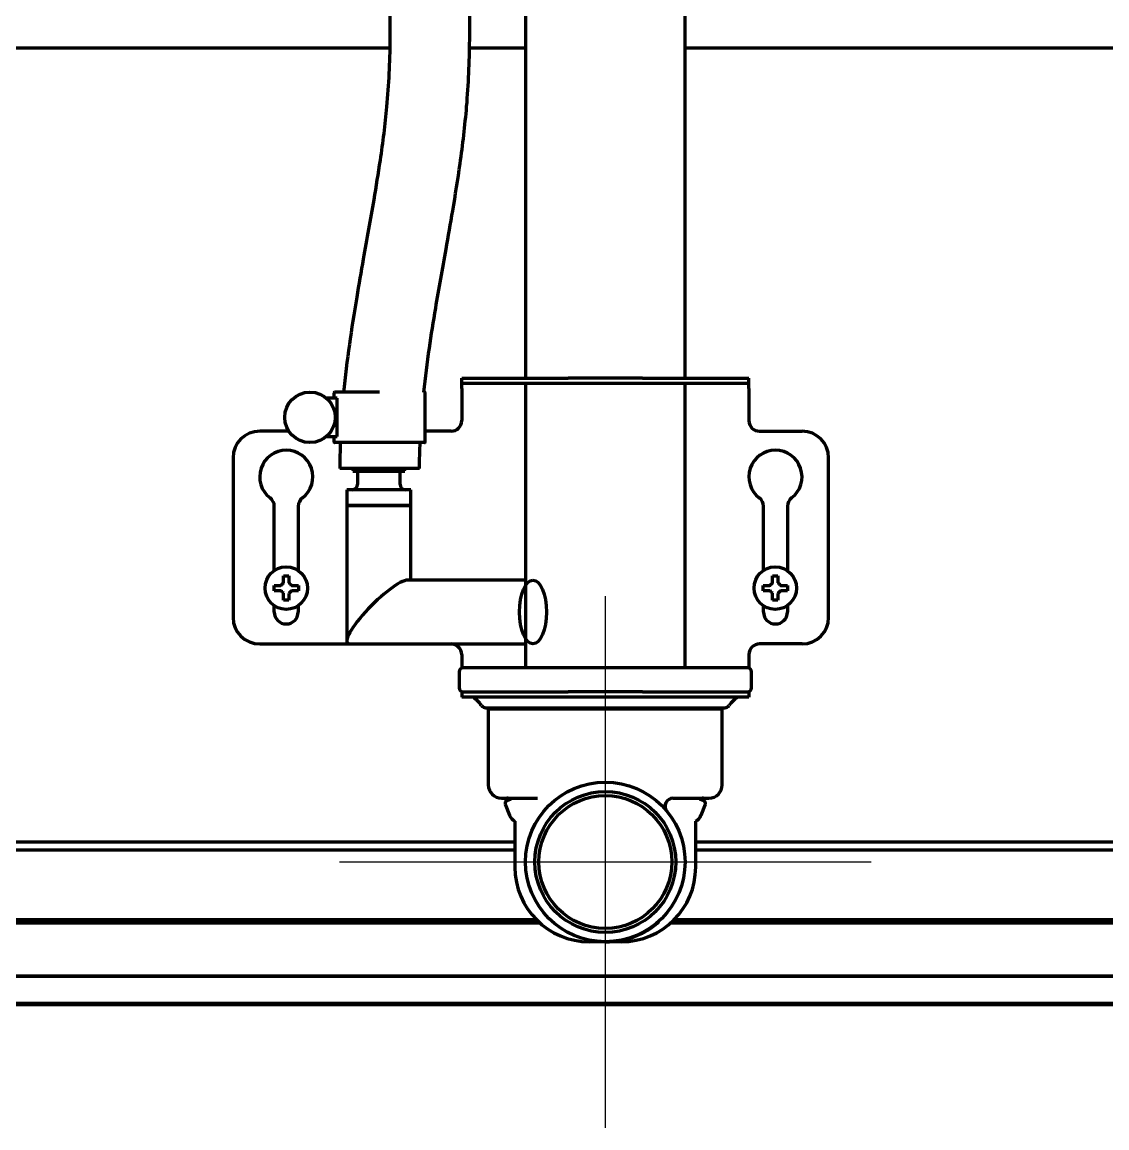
# Model space of a CAD drawing. Header units: inches. Extents: x -3022 to 7311, y 343 to 5680.
# Drawn here: x 3100.2 to 3304.3, y 4399.6 to 4607.5 of the extents above; entities that cross this region are included whole.
import ezdxf

# ---------------------------------------------------------------- set-up
doc = ezdxf.new("R2010")
doc.units = ezdxf.units.IN

# ---------------------------------------------------------------- blocks, each defined once
blk = doc.blocks.new('A$C0B5A562A')
at = {"color": 6}
for p, q in [((0, 50), (0, -50)), ((-50, 0), (50, 0))]:
    blk.add_line(p, q, dxfattribs=at)

msp = doc.modelspace()

# ---------------------------------------------------------------- linework, layer by layer
at = {"linetype": 'Continuous', "lineweight": 70}
for p, q in [((3169.42, 4617.15), (3169.42, 4604.21)), ((3184.42, 4604.21), (3184.42, 4617.15)), ((3194.92, 4613.72), (3194.92, 4545.97)), ((3224.92, 4545.97), (3224.92, 4613.72)), ((3169.34, 4602.65), (2931.79, 4602.65)), ((3194.92, 4602.65), (3184.35, 4602.65)), ((3563.91, 4602.65), (3224.92, 4602.65)), ((3194.92, 4545.97), (3194.92, 4540.6)), ((3224.92, 4540.6), (3224.92, 4545.97)), ((3182.92, 4540.6), (3202.92, 4540.6)), ((3182.92, 4539.6), (3182.92, 4540.6)), ((3182.92, 4538.6), (3182.92, 4539.6)), ((3202.92, 4539.6), (3182.92, 4539.6)), ((3194.92, 4539.6), (3194.92, 4526.41)), ((3216.92, 4540.6), (3202.92, 4540.6)), ((3216.92, 4539.6), (3202.92, 4539.6)), ((3216.92, 4540.6), (3236.92, 4540.6)), ((3236.92, 4539.6), (3216.92, 4539.6)), ((3224.92, 4526.41), (3224.92, 4539.6)), ((3236.92, 4539.6), (3236.92, 4540.6)), ((3236.92, 4538.6), (3236.92, 4539.6)), ((3158.87, 4537.8), (3158.87, 4536.8)), ((3167.47, 4537.95), (3159.02, 4537.95)), ((3176.07, 4528.6), (3176.07, 4537.8)), ((3182.92, 4538.6), (3182.92, 4532.6)), ((3236.92, 4538.6), (3236.92, 4532.6)), ((3159.47, 4536.8), (3157.47, 4536.8)), ((3159.47, 4529.6), (3159.47, 4536.8)), ((3150.4, 4530.6), (3144.92, 4530.6)), ((3157.47, 4529.6), (3159.47, 4529.6)), ((3158.87, 4529.6), (3158.87, 4528.6)), ((3180.92, 4530.6), (3176.07, 4530.6)), ((3238.92, 4530.6), (3246.92, 4530.6)), ((3175.92, 4528.45), (3159.02, 4528.45)), ((3139.92, 4525.6), (3139.92, 4495.6)), ((3194.92, 4526.41), (3194.92, 4496.38)), ((3224.92, 4486.1), (3224.92, 4526.41)), ((3251.92, 4495.6), (3251.92, 4525.6)), ((3174.97, 4523.6), (3159.97, 4523.6)), ((3162.55, 4523.6), (3162.42, 4523.1)), ((3162.42, 4523.1), (3170.47, 4523.1)), ((3163.32, 4522.9), (3163.32, 4520.6)), ((3170.47, 4523.1), (3172.22, 4523.1)), ((3171.32, 4520.6), (3171.32, 4522.9)), ((3172.22, 4523.1), (3172.09, 4523.6)), ((3173.32, 4519.6), (3161.32, 4519.6)), ((3161.32, 4519.6), (3161.32, 4516.6)), ((3173.32, 4516.6), (3173.32, 4519.6)), ((3147.67, 4504.41), (3147.67, 4516.46)), ((3152.17, 4516.46), (3152.17, 4504.41)), ((3161.32, 4516.6), (3164.79, 4516.6)), ((3161.32, 4516.6), (3161.32, 4491.16)), ((3162.73, 4516.6), (3161.32, 4516.6)), ((3173.32, 4516.6), (3162.73, 4516.6)), ((3164.79, 4516.6), (3173.32, 4516.6)), ((3173.32, 4502.6), (3173.32, 4516.6)), ((3239.67, 4504.42), (3239.67, 4516.46)), ((3244.17, 4516.46), (3244.17, 4504.39)), ((3147.62, 4501.1), (3147.62, 4501.6)), ((3152.22, 4501.6), (3152.22, 4501.1)), ((3194.92, 4502.6), (3172.76, 4502.6)), ((3239.59, 4501.1), (3239.59, 4501.6)), ((3244.19, 4501.6), (3244.19, 4501.1)), ((3147.62, 4500.6), (3147.62, 4501.1)), ((3152.22, 4501.1), (3152.22, 4500.6)), ((3239.59, 4500.6), (3239.59, 4501.1)), ((3244.19, 4501.1), (3244.19, 4500.6)), ((3147.67, 4496.6), (3147.67, 4497.79)), ((3152.17, 4497.79), (3152.17, 4496.6)), ((3239.67, 4496.6), (3239.67, 4497.77)), ((3244.17, 4497.81), (3244.17, 4496.6)), ((3194.92, 4496.38), (3194.92, 4486.1)), ((3144.92, 4490.6), (3180.92, 4490.6)), ((3161.88, 4490.6), (3194.92, 4490.6)), ((3246.92, 4490.6), (3238.92, 4490.6)), ((3182.92, 4488.6), (3182.92, 4486.06)), ((3236.92, 4488.6), (3236.92, 4486.06)), ((3182.42, 4485.35), (3182.42, 4482.35)), ((3209.92, 4486.1), (3183.17, 4486.1)), ((3236.67, 4486.1), (3209.92, 4486.1)), ((3237.42, 4482.35), (3237.42, 4485.35)), ((3182.92, 4481.6), (3182.92, 4481.64)), ((3182.92, 4481.6), (3202.92, 4481.6)), ((3182.92, 4481.6), (3182.92, 4480.6)), ((3216.92, 4481.6), (3202.92, 4481.6)), ((3216.92, 4481.6), (3236.92, 4481.6)), ((3236.92, 4481.6), (3236.92, 4481.64)), ((3236.92, 4481.6), (3236.92, 4480.6)), ((3202.92, 4480.6), (3182.92, 4480.6)), ((3216.92, 4480.6), (3202.92, 4480.6)), ((3236.92, 4480.6), (3216.92, 4480.6)), ((3187.45, 4478.6), (3209.92, 4478.6)), ((3187.61, 4478.6), (3187.67, 4478.35)), ((3232.17, 4478.35), (3187.67, 4478.35)), ((3187.92, 4478.35), (3187.92, 4464.1)), ((3209.92, 4478.6), (3232.39, 4478.6)), ((3231.92, 4464.1), (3231.92, 4478.35)), ((3232.17, 4478.35), (3232.23, 4478.6)), ((3190.42, 4461.6), (3197.19, 4461.6)), ((3191.1, 4460.46), (3191.92, 4458.37)), ((3192.15, 4461.41), (3191.38, 4461.11)), ((3222.65, 4461.6), (3229.42, 4461.6)), ((3228.45, 4461.11), (3227.69, 4461.41)), ((3227.92, 4458.37), (3228.74, 4460.46)), ((3192.92, 4457.29), (3192.92, 4448.6)), ((3226.92, 4448.6), (3226.92, 4457.29)), ((3192.93, 4451.8), (3053.98, 4451.8)), ((3192.92, 4453.3), (3054.13, 4453.3)), ((3605.12, 4451.8), (3226.91, 4451.8)), ((3605.09, 4453.3), (3226.92, 4453.3)), ((3049.82, 4438.8), (3196.93, 4438.8)), ((3197.67, 4438.1), (3049.82, 4438.1)), ((3519.41, 4438.1), (3222.17, 4438.1)), ((3222.91, 4438.8), (3605.24, 4438.8)), ((3209.92, 4434.6), (3206.92, 4434.6)), ((3212.92, 4434.6), (3209.92, 4434.6)), ((3519.41, 4428.1), (3049.82, 4428.1)), ((3519.41, 4428.08), (3049.82, 4428.08)), ((3049.83, 4423.07), (3525.01, 4423.07)), ((3049.83, 4422.81), (3525.01, 4422.81))]:
    msp.add_line(p, q, dxfattribs=at)
for centre, radius in [((3154.37, 4533.2), 4.75), ((3149.92, 4501.1), 4), ((3241.89, 4501.1), 4), ((3209.92, 4449.6), 15), ((3209.92, 4449.6), 13.25), ((3209.92, 4449.6), 12.5)]:
    msp.add_circle(centre, radius, dxfattribs=at)
for centre, radius, start, end in [((3159.02, 4537.8), 0.15, 90, 180), ((3175.92, 4537.8), 0.15, 0, 90), ((3180.92, 4532.6), 2, 270, 0), ((3238.92, 4532.6), 2, 180, 270), ((3144.92, 4525.6), 5, 90, 180), ((3246.92, 4525.6), 5, 0, 90), ((3149.92, 4522.02), 5, 307.3832, 232.6168), ((3159.02, 4528.6), 0.15, 180, 270), ((3175.92, 4528.6), 0.15, 270, 0), ((3241.92, 4522.02), 5, 307.3832, 232.6168), ((3163.12, 4522.9), 0.2, 0, 90), ((3171.52, 4522.9), 0.2, 90, 180), ((3162.32, 4520.6), 1, 270, 0), ((3172.32, 4520.6), 1, 180, 270), ((3145.67, 4516.46), 2, 0, 52.6168), ((3154.17, 4516.46), 2, 127.3832, 180), ((3237.67, 4516.46), 2, 0, 52.6168), ((3246.17, 4516.46), 2, 127.3832, 180), ((3144.92, 4495.6), 5, 180, 270), ((3149.92, 4496.6), 2.25, 180, 0), ((3241.92, 4496.6), 2.25, 180, 0), ((3246.92, 4495.6), 5, 270, 0), ((3180.92, 4488.6), 2, 0, 90), ((3238.92, 4488.6), 2, 90, 180), ((3183.17, 4485.35), 0.75, 90, 180), ((3236.67, 4485.35), 0.75, 0, 90), ((3183.17, 4482.35), 0.75, 180, 270), ((3236.67, 4482.35), 0.75, 270, 0), ((3180.18, 4474.29), 8, 36.1436, 52.0487), ((3187.45, 4479.6), 1, 216.1436, 270), ((3232.39, 4479.6), 1, 270, 323.8564), ((3239.66, 4474.29), 8, 127.9513, 143.8564), ((3190.42, 4464.1), 2.5, 180, 270), ((3229.42, 4464.1), 2.5, 270, 0), ((3191.57, 4460.64), 0.5, 111.3874, 201.3874), ((3191.42, 4460.1), 1.5, 60.9412, 90), ((3222.65, 4460.1), 1.5, 90, 219.5212), ((3228.42, 4460.1), 1.5, 90, 119.0588), ((3228.27, 4460.64), 0.5, 338.6126, 68.6126), ((3193.78, 4459.1), 2, 201.3874, 244.385), ((3226.05, 4459.1), 2, 295.615, 338.6126), ((3206.92, 4448.6), 14, 180, 270), ((3212.92, 4448.6), 14, 270, 0)]:
    msp.add_arc(centre, radius, start, end, dxfattribs=at)
for start_param, end_param in [(3.359759, 4.930555), (4.930555, 6.501351)]:
    msp.add_ellipse((3167.32, 4496.6), major_axis=(-5.86, -5.86), ratio=0.221695, start_param=start_param, end_param=end_param, dxfattribs=at)
msp.add_ellipse((3196.32, 4496.6), major_axis=(0, 6), ratio=0.422618, dxfattribs=at)
for points, knots in [([(3169.42, 4604.21), (3169.37, 4599.97), (3169.01, 4592.38), (3167.72, 4582.38), (3166.49, 4574.74), (3165.41, 4568.55), (3164.31, 4562.45), (3163.05, 4555.24), (3161.73, 4546.87), (3160.98, 4540.85), (3160.7, 4537.81)], [0, 0, 0, 0, 0.186131, 0.336373, 0.449887, 0.534144, 0.619892, 0.729655, 0.864183, 1, 1, 1, 1]), ([(3175.78, 4537.96), (3176.07, 4540.73), (3176.77, 4546), (3177.9, 4553.07), (3178.98, 4559.26), (3180.08, 4565.36), (3181.34, 4572.57), (3182.75, 4581.47), (3184.04, 4592.18), (3184.38, 4599.99), (3184.42, 4604.21)], [0, 0, 0, 0, 0.124342, 0.238142, 0.322611, 0.408575, 0.518614, 0.653482, 0.814117, 1, 1, 1, 1]), ([(3147.62, 4501.6), (3147.82, 4501.6), (3148.03, 4501.6), (3148.36, 4501.6), (3148.47, 4501.6), (3148.69, 4501.6), (3148.8, 4501.6), (3148.92, 4501.6)], [0, 0, 0, 0, 0.5, 0.5, 0.75, 0.75, 1, 1, 1, 1]), ([(3150.42, 4503.4), (3150.42, 4503.2), (3150.42, 4502.99), (3150.42, 4502.66), (3150.42, 4502.55), (3150.42, 4502.33), (3150.42, 4502.21), (3150.42, 4502.1)], [0, 0, 0, 0, 0.5, 0.5, 0.75, 0.75, 1, 1, 1, 1]), ([(3239.59, 4501.6), (3239.8, 4501.6), (3240.01, 4501.6), (3240.33, 4501.6), (3240.44, 4501.6), (3240.66, 4501.6), (3240.78, 4501.6), (3240.89, 4501.6)], [0, 0, 0, 0, 0.5, 0.5, 0.75, 0.75, 1, 1, 1, 1]), ([(3242.39, 4503.4), (3242.39, 4503.2), (3242.39, 4502.99), (3242.39, 4502.66), (3242.39, 4502.55), (3242.39, 4502.33), (3242.39, 4502.21), (3242.39, 4502.1)], [0, 0, 0, 0, 0.5, 0.5, 0.75, 0.75, 1, 1, 1, 1]), ([(3149.42, 4498.8), (3149.42, 4499), (3149.42, 4499.21), (3149.42, 4499.54), (3149.42, 4499.65), (3149.42, 4499.87), (3149.42, 4499.98), (3149.42, 4500.1)], [0, 0, 0, 0, 0.5, 0.5, 0.75, 0.75, 1, 1, 1, 1]), ([(3152.22, 4500.6), (3152.02, 4500.6), (3151.81, 4500.6), (3151.48, 4500.6), (3151.37, 4500.6), (3151.15, 4500.6), (3151.03, 4500.6), (3150.92, 4500.6)], [0, 0, 0, 0, 0.5, 0.5, 0.75, 0.75, 1, 1, 1, 1]), ([(3241.39, 4498.8), (3241.39, 4499), (3241.39, 4499.21), (3241.39, 4499.54), (3241.39, 4499.65), (3241.39, 4499.87), (3241.39, 4499.98), (3241.39, 4500.1)], [0, 0, 0, 0, 0.5, 0.5, 0.75, 0.75, 1, 1, 1, 1]), ([(3244.19, 4500.6), (3243.99, 4500.6), (3243.78, 4500.6), (3243.46, 4500.6), (3243.35, 4500.6), (3243.12, 4500.6), (3243.01, 4500.6), (3242.89, 4500.6)], [0, 0, 0, 0, 0.5, 0.5, 0.75, 0.75, 1, 1, 1, 1]), ([(3209.92, 4434.6), (3209.94, 4434.6), (3209.98, 4434.6), (3210.04, 4434.6), (3210.1, 4434.6), (3210.16, 4434.6), (3210.22, 4434.6), (3210.28, 4434.6), (3210.33, 4434.6), (3210.39, 4434.6), (3210.46, 4434.61), (3210.53, 4434.61), (3210.61, 4434.61), (3210.69, 4434.61), (3210.77, 4434.62), (3210.87, 4434.62), (3210.97, 4434.63), (3211.07, 4434.64), (3211.18, 4434.64), (3211.3, 4434.65), (3211.49, 4434.67), (3211.75, 4434.7), (3212.08, 4434.74), (3212.43, 4434.79), (3212.79, 4434.85), (3213.17, 4434.92), (3213.55, 4435.01), (3213.95, 4435.1), (3214.35, 4435.21), (3214.76, 4435.34), (3215.42, 4435.57), (3216.33, 4435.93), (3217.48, 4436.51), (3218.63, 4437.23), (3219.44, 4437.84), (3219.87, 4438.2), (3219.94, 4438.26)], [0, 0, 0, 0, 0.006848, 0.013566, 0.020148, 0.026594, 0.032904, 0.039079, 0.044886, 0.051233, 0.05812, 0.065546, 0.073511, 0.082013, 0.091053, 0.100629, 0.11074, 0.121387, 0.132569, 0.144285, 0.156535, 0.188501, 0.221345, 0.255072, 0.289687, 0.325195, 0.3616, 0.398905, 0.437112, 0.476224, 0.516243, 0.625048, 0.738021, 0.855179, 0.976535, 1, 1, 1, 1])]:
    msp.add_open_spline(points, degree=3, knots=knots, dxfattribs=at)
for points in [[(3160.09, 4528.61), (3160.03, 4526.94), (3159.99, 4525.27), (3159.97, 4523.6)], [(3174.97, 4523.6), (3174.99, 4525.27), (3175.03, 4526.95), (3175.1, 4528.61)], [(3148.92, 4501.6), (3148.94, 4501.62), (3148.99, 4501.67), (3149.06, 4501.74), (3149.13, 4501.81), (3149.2, 4501.88), (3149.27, 4501.95), (3149.35, 4502.03), (3149.39, 4502.07), (3149.42, 4502.1)], [(3149.42, 4502.1), (3149.42, 4502.15), (3149.42, 4502.26), (3149.42, 4502.42), (3149.42, 4502.58), (3149.42, 4502.74), (3149.42, 4502.89), (3149.42, 4503.04), (3149.42, 4503.21), (3149.42, 4503.33), (3149.42, 4503.4)], [(3149.42, 4503.4), (3149.58, 4503.4), (3149.92, 4503.4), (3150.25, 4503.4), (3150.42, 4503.4)], [(3150.42, 4502.1), (3150.44, 4502.07), (3150.5, 4502.02), (3150.57, 4501.95), (3150.64, 4501.88), (3150.71, 4501.81), (3150.78, 4501.74), (3150.85, 4501.67), (3150.89, 4501.62), (3150.92, 4501.6)], [(3150.92, 4501.6), (3150.97, 4501.6), (3151.08, 4501.6), (3151.24, 4501.6), (3151.4, 4501.6), (3151.56, 4501.6), (3151.71, 4501.6), (3151.86, 4501.6), (3152.03, 4501.6), (3152.15, 4501.6), (3152.22, 4501.6)], [(3240.89, 4501.6), (3240.92, 4501.62), (3240.96, 4501.67), (3241.04, 4501.74), (3241.11, 4501.81), (3241.18, 4501.88), (3241.25, 4501.95), (3241.32, 4502.03), (3241.37, 4502.07), (3241.39, 4502.1)], [(3241.39, 4502.1), (3241.39, 4502.15), (3241.39, 4502.26), (3241.39, 4502.42), (3241.39, 4502.58), (3241.39, 4502.74), (3241.39, 4502.89), (3241.39, 4503.04), (3241.39, 4503.21), (3241.39, 4503.33), (3241.39, 4503.4)], [(3241.39, 4503.4), (3241.56, 4503.4), (3241.89, 4503.4), (3242.23, 4503.4), (3242.39, 4503.4)], [(3242.39, 4502.1), (3242.42, 4502.07), (3242.47, 4502.02), (3242.54, 4501.95), (3242.62, 4501.88), (3242.69, 4501.81), (3242.76, 4501.74), (3242.82, 4501.67), (3242.87, 4501.62), (3242.89, 4501.6)], [(3242.89, 4501.6), (3242.95, 4501.6), (3243.06, 4501.6), (3243.22, 4501.6), (3243.38, 4501.6), (3243.53, 4501.6), (3243.68, 4501.6), (3243.84, 4501.6), (3244.01, 4501.6), (3244.13, 4501.6), (3244.19, 4501.6)], [(3148.92, 4500.6), (3148.86, 4500.6), (3148.76, 4500.6), (3148.59, 4500.6), (3148.44, 4500.6), (3148.28, 4500.6), (3148.13, 4500.6), (3147.97, 4500.6), (3147.81, 4500.6), (3147.68, 4500.6), (3147.62, 4500.6)], [(3149.42, 4500.1), (3149.39, 4500.12), (3149.34, 4500.18), (3149.27, 4500.25), (3149.2, 4500.32), (3149.13, 4500.39), (3149.06, 4500.46), (3148.99, 4500.53), (3148.94, 4500.57), (3148.92, 4500.6)], [(3150.92, 4500.6), (3150.89, 4500.57), (3150.85, 4500.53), (3150.78, 4500.46), (3150.7, 4500.38), (3150.63, 4500.31), (3150.56, 4500.24), (3150.49, 4500.17), (3150.44, 4500.12), (3150.42, 4500.1)], [(3150.42, 4500.1), (3150.42, 4500.04), (3150.42, 4499.94), (3150.42, 4499.77), (3150.42, 4499.62), (3150.42, 4499.46), (3150.42, 4499.31), (3150.42, 4499.15), (3150.42, 4498.99), (3150.42, 4498.86), (3150.42, 4498.8)], [(3240.89, 4500.6), (3240.84, 4500.6), (3240.73, 4500.6), (3240.57, 4500.6), (3240.41, 4500.6), (3240.25, 4500.6), (3240.1, 4500.6), (3239.95, 4500.6), (3239.78, 4500.6), (3239.66, 4500.6), (3239.59, 4500.6)], [(3241.39, 4500.1), (3241.37, 4500.12), (3241.32, 4500.18), (3241.24, 4500.25), (3241.17, 4500.32), (3241.1, 4500.39), (3241.03, 4500.46), (3240.96, 4500.53), (3240.92, 4500.57), (3240.89, 4500.6)], [(3242.89, 4500.6), (3242.87, 4500.57), (3242.82, 4500.53), (3242.75, 4500.46), (3242.68, 4500.38), (3242.61, 4500.31), (3242.54, 4500.24), (3242.46, 4500.17), (3242.42, 4500.12), (3242.39, 4500.1)], [(3242.39, 4500.1), (3242.39, 4500.04), (3242.39, 4499.94), (3242.39, 4499.77), (3242.39, 4499.62), (3242.39, 4499.46), (3242.39, 4499.31), (3242.39, 4499.15), (3242.39, 4498.99), (3242.39, 4498.86), (3242.39, 4498.8)], [(3150.42, 4498.8), (3150.25, 4498.8), (3149.92, 4498.8), (3149.58, 4498.8), (3149.42, 4498.8)], [(3242.39, 4498.8), (3242.23, 4498.8), (3241.89, 4498.8), (3241.56, 4498.8), (3241.39, 4498.8)]]:
    msp.add_open_spline(points, degree=3, dxfattribs=at)

# ---------------------------------------------------------------- block references
msp.add_blockref('A$C0B5A562A', (3209.92, 4449.6))

doc.saveas('drawing.dxf')
